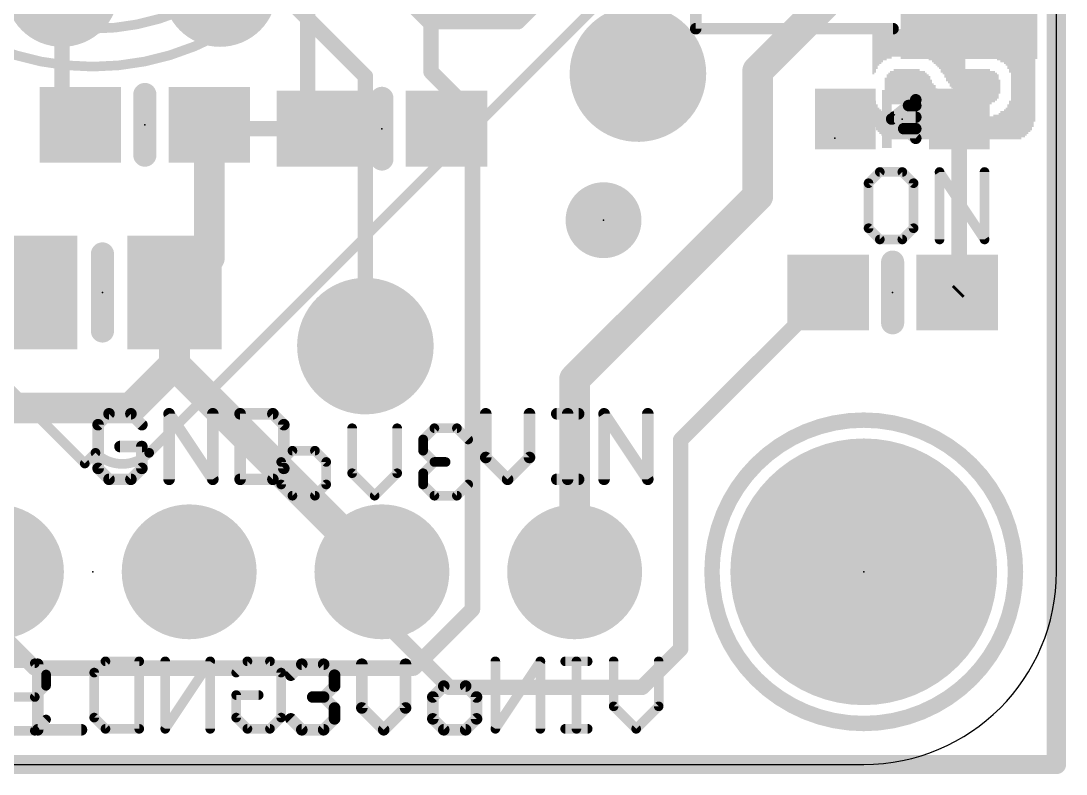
# Model space of a CAD drawing. Extents: x -0.1 to 25.5, y -0.1 to 25.5.
# Drawn here: x 11.75 to 25.53, y -0.13 to 9.8 of the extents above; entities that cross this region are included whole.
import ezdxf

# ---------------------------------------------------------------- set-up
doc = ezdxf.new("R2010")
doc.units = 0
for name, color, linetype in [('1', 12, 'CONTINUOUS'), ('16', 132, 'CONTINUOUS'), ('17', 110, 'CONTINUOUS'), ('20', 53, 'CONTINUOUS'), ('21', 40, 'CONTINUOUS'), ('22', 6, 'CONTINUOUS'), ('23', 53, 'CONTINUOUS'), ('24', 53, 'CONTINUOUS')]:
    doc.layers.add(name, color=color, linetype=linetype)

# ---------------------------------------------------------------- blocks, each defined once
blk = doc.blocks.new('RECT')
blk.add_solid([(-0.5, -0.5), (0.5, -0.5), (-0.5, 0.5), (0.5, 0.5)])
blk = doc.blocks.new('PIE')
at = {"const_width": 0.5}
blk.add_lwpolyline([(0, -0.25, 1), (0, 0.25, 1), (0, -0.25)], format="xyb", dxfattribs=at)
blk = doc.blocks.new('ROUNDP')
at = {"const_width": 0.5}
blk.add_lwpolyline([(0, -0.25, 1), (0, 0.25, 1), (0, -0.25)], format="xyb", dxfattribs=at)

msp = doc.modelspace()

# ---------------------------------------------------------------- linework, layer by layer
at = {"layer": '1'}
for points, const_width in [([(25.4, 25.4), (25.4, 0)], 0.254), ([(15.533, 11.85), (15.533, 8.509)], 0.2032), ([(17.1323, 9.7917), (16.383, 10.541)], 0.2032), ([(18.923, 10.414), (18.3007, 9.7917)], 0.2032), ([(12.2936, 10.2108), (12.2936, 8.675)], 0.2032), ([(22.352, 10.033), (21.463, 9.144)], 0.4064), ([(17.1323, 9.7917), (18.3007, 9.7917)], 0.2032), ([(21.463, 9.144), (21.463, 7.493)], 0.4064), ([(12.2936, 8.675), (12.5358, 8.4328)], 0.2032), ([(14.2358, 6.6818), (14.2358, 8.4328)], 0.4064), ([(15.66, 8.382), (15.533, 8.509)], 0.2032), ([(24.118, 8.509), (24.118, 6.25)], 0.2032), ([(14.2866, 8.382), (14.2358, 8.4328)], 0.2032), ([(15.66, 8.382), (14.2866, 8.382)], 0.2032), ([(21.463, 7.493), (19.05, 5.08)], 0.4064), ([(13.777, 6.223), (14.2358, 6.6818)], 0.4064), ([(13.777, 6.223), (13.777, 5.273)], 0.4064), ([(24.118, 6.25), (24.091, 6.223)], 0.2032), ([(22.391, 6.223), (20.447, 4.279)], 0.2032), ([(13.203, 4.699), (13.777, 5.273)], 0.4064), ([(13.777, 5.273), (16.51, 2.54)], 0.4064), ([(19.05, 5.08), (19.05, 2.54)], 0.4064), ([(6.096, 4.699), (13.203, 4.699)], 0.4064), ([(20.447, 4.279), (20.447, 1.524)], 0.2032), ([(16.51, 1.905), (16.51, 2.54)], 0.2032), ([(17.399, 1.016), (16.51, 1.905)], 0.2032), ([(20.447, 1.524), (19.939, 1.016)], 0.2032), ([(19.939, 1.016), (17.399, 1.016)], 0.2032), ([(25.4, 0), (0, 0)], 0.254)]:
    msp.add_lwpolyline(points, dxfattribs=dict(at, const_width=const_width))
for points, const_width in [([(17.1323, 9.8425, 1), (17.1323, 9.7409)], 0.1016), ([(17.0964, 9.7558, 1), (17.1682, 9.8276)], 0.1016), ([(18.2648, 9.8276, 1), (18.3366, 9.7558)], 0.1016), ([(18.3007, 9.7409, 1), (18.3007, 9.8425)], 0.1016), ([(21.5646, 9.144, 1), (21.3614, 9.144)], 0.2032), ([(21.3912, 9.2158, 1), (21.5348, 9.0722)], 0.2032), ([(12.3295, 8.7109, 1), (12.2577, 8.6391)], 0.1016), ([(12.2428, 8.675, 1), (12.3444, 8.675)], 0.1016), ([(14.3374, 8.4328, 1), (14.1342, 8.4328)], 0.2032), ([(15.5689, 8.5449, 1), (15.4971, 8.4731)], 0.1016), ([(15.4822, 8.509, 1), (15.5838, 8.509)], 0.1016), ([(24.1688, 8.509, 1), (24.0672, 8.509)], 0.1016), ([(12.4999, 8.3969, 1), (12.5717, 8.4687)], 0.1016), ([(14.2717, 8.4687, 1), (14.1999, 8.3969)], 0.1016), ([(14.2866, 8.4328, 1), (14.2866, 8.3312)], 0.1016), ([(14.2507, 8.3461, 1), (14.3225, 8.4179)], 0.1016), ([(15.6241, 8.3461, 1), (15.6959, 8.4179)], 0.1016), ([(15.66, 8.3312, 1), (15.66, 8.4328)], 0.1016), ([(21.3614, 7.493, 1), (21.5646, 7.493)], 0.2032), ([(21.5348, 7.4212, 1), (21.3912, 7.5648)], 0.2032), ([(14.1342, 6.6818, 1), (14.3374, 6.6818)], 0.2032), ([(14.3076, 6.61, 1), (14.164, 6.7536)], 0.2032), ([(13.8786, 6.223, 1), (13.6754, 6.223)], 0.2032), ([(13.7052, 6.2948, 1), (13.8488, 6.1512)], 0.2032), ([(24.1539, 6.2141, 1), (24.0821, 6.2859)], 0.1016), ([(22.4269, 6.1871, 1), (22.3551, 6.2589)], 0.1016), ([(24.0551, 6.2589, 1), (24.1269, 6.1871)], 0.1016), ([(24.0672, 6.25, 1), (24.1688, 6.25)], 0.1016), ([(13.6754, 5.273, 1), (13.8786, 5.273)], 0.2032), ([(13.8488, 5.3448, 1), (13.7052, 5.2012)], 0.2032), ([(13.8488, 5.2012, 1), (13.7052, 5.3448)], 0.2032), ([(19.1516, 5.08, 1), (18.9484, 5.08)], 0.2032), ([(18.9782, 5.1518, 1), (19.1218, 5.0082)], 0.2032), ([(13.1312, 4.7708, 1), (13.2748, 4.6272)], 0.2032), ([(13.203, 4.5974, 1), (13.203, 4.8006)], 0.2032), ([(20.4978, 4.279, 1), (20.3962, 4.279)], 0.1016), ([(20.4111, 4.3149, 1), (20.4829, 4.2431)], 0.1016), ([(16.4382, 2.4682, 1), (16.5818, 2.6118)], 0.2032), ([(16.5608, 2.54, 1), (16.4592, 2.54)], 0.1016), ([(18.9484, 2.54, 1), (19.1516, 2.54)], 0.2032), ([(16.5459, 1.9409, 1), (16.4741, 1.8691)], 0.1016), ([(16.4592, 1.905, 1), (16.5608, 1.905)], 0.1016), ([(20.3962, 1.524, 1), (20.4978, 1.524)], 0.1016), ([(20.4829, 1.4881, 1), (20.4111, 1.5599)], 0.1016), ([(17.399, 1.0668, 1), (17.399, 0.9652)], 0.1016), ([(17.3631, 0.9801, 1), (17.4349, 1.0519)], 0.1016), ([(19.9031, 1.0519, 1), (19.9749, 0.9801)], 0.1016), ([(19.939, 0.9652, 1), (19.939, 1.0668)], 0.1016), ([(25.3365, 0, 1), (25.4635, 0)], 0.127), ([(25.4, -0.0635, 1), (25.4, 0.0635)], 0.127)]:
    msp.add_lwpolyline(points, format="xyb", dxfattribs=dict(at, const_width=const_width))
at = {"layer": '16'}
for points, const_width in [([(25.4, 25.4), (25.4, 0)], 0.254), ([(17.1577, 9.1313), (17.1577, 13.0691)], 0.2032), ([(16.2921, 9.0718), (14.0785, 11.2854)], 0.2032), ([(17.1577, 9.1313), (17.7038, 8.5852)], 0.2032), ([(16.2921, 5.5158), (16.2921, 9.0718)], 0.2032), ([(17.7038, 8.5852), (17.7038, 2.0455)], 0.2032), ([(17.7038, 2.0455), (16.9283, 1.27)], 0.2032), ([(11.938, 1.27), (11.43, 1.778)], 0.2032), ([(16.9283, 1.27), (11.938, 1.27)], 0.2032), ([(25.4, 0), (0, 0)], 0.254)]:
    msp.add_lwpolyline(points, dxfattribs=dict(at, const_width=const_width))
for points, const_width in [([(17.1936, 9.1672, 1), (17.1218, 9.0954)], 0.1016), ([(16.3429, 9.0718, 1), (16.2413, 9.0718)], 0.1016), ([(16.2562, 9.0359, 1), (16.328, 9.1077)], 0.1016), ([(17.1069, 9.1313, 1), (17.2085, 9.1313)], 0.1016), ([(17.7546, 8.5852, 1), (17.653, 8.5852)], 0.1016), ([(17.6679, 8.5493, 1), (17.7397, 8.6211)], 0.1016), ([(16.2413, 5.5158, 1), (16.3429, 5.5158)], 0.1016), ([(17.653, 2.0455, 1), (17.7546, 2.0455)], 0.1016), ([(17.7397, 2.0096, 1), (17.6679, 2.0814)], 0.1016), ([(11.938, 1.3208, 1), (11.938, 1.2192)], 0.1016), ([(11.9021, 1.2341, 1), (11.9739, 1.3059)], 0.1016), ([(16.8924, 1.3059, 1), (16.9642, 1.2341)], 0.1016), ([(16.9283, 1.2192, 1), (16.9283, 1.3208)], 0.1016), ([(25.3365, 0, 1), (25.4635, 0)], 0.127), ([(25.4, -0.0635, 1), (25.4, 0.0635)], 0.127)]:
    msp.add_lwpolyline(points, format="xyb", dxfattribs=dict(at, const_width=const_width))
at = {"layer": '20'}
for p, q in [((25.4, 2.54), (25.4, 22.86)), ((2.54, 0), (22.86, 0))]:
    msp.add_line(p, q, dxfattribs=at)
msp.add_arc((22.86, 2.54), 2.54, 270, 0, dxfattribs=at)
at = {"layer": '21'}
for points, const_width in [([(20.646, 9.7), (20.646, 10.8)], 0.1524), ([(23.246, 9.7), (20.646, 9.7)], 0.1524), ([(13.3858, 8.8328), (13.3858, 8.0328)], 0.3048), ([(16.51, 8.782), (16.51, 7.982)], 0.3048), ([(23.5458, 8.763), (23.2283, 8.509)], 0.1524), ([(23.5458, 8.255), (23.5458, 8.763)], 0.1524), ([(23.4505, 8.6868), (23.5458, 8.6868)], 0.1524), ([(23.2283, 8.509), (23.5458, 8.255)], 0.1524), ([(23.26, 8.5344), (23.5458, 8.5344)], 0.1524), ([(23.3871, 8.382), (23.5458, 8.382)], 0.1524), ([(23.0718, 7.8113), (22.9235, 7.663)], 0.127), ([(23.3684, 7.8113), (23.0718, 7.8113)], 0.127), ([(23.5167, 7.663), (23.3684, 7.8113)], 0.127), ([(23.859, 6.9215), (23.859, 7.8113)], 0.127), ([(23.859, 7.8113), (24.4522, 6.9215)], 0.127), ([(24.4522, 6.9215), (24.4522, 7.8113)], 0.127), ([(22.9235, 7.663), (22.9235, 7.0698)], 0.127), ([(23.5167, 7.0698), (23.5167, 7.663)], 0.127), ([(22.9235, 7.0698), (23.0718, 6.9215)], 0.127), ([(23.3684, 6.9215), (23.5167, 7.0698)], 0.127), ([(23.0718, 6.9215), (23.3684, 6.9215)], 0.127), ([(12.827, 5.715), (12.827, 6.731)], 0.3048), ([(23.241, 6.623), (23.241, 5.823)], 0.3048), ([(12.914, 4.6235), (12.7699, 4.4795)], 0.1524), ([(13.2021, 4.6235), (12.914, 4.6235)], 0.1524), ([(13.3461, 4.4795), (13.2021, 4.6235)], 0.1524), ([(13.7054, 3.7592), (13.7054, 4.6235)], 0.1524), ([(13.7054, 4.6235), (14.2817, 3.7592)], 0.1524), ([(14.2817, 3.7592), (14.2817, 4.6235)], 0.1524), ([(14.641, 4.6235), (14.641, 3.7592)], 0.1524), ([(15.0731, 4.6235), (14.641, 4.6235)], 0.1524), ([(15.2172, 4.4795), (15.0731, 4.6235)], 0.1524), ([(17.8788, 4.6235), (17.8788, 4.0473)], 0.1524), ([(18.4551, 4.0473), (18.4551, 4.6235)], 0.1524), ([(18.8144, 4.6235), (19.1025, 4.6235)], 0.1524), ([(18.9584, 3.7592), (18.9584, 4.6235)], 0.1524), ([(19.438, 3.7592), (19.438, 4.6235)], 0.1524), ([(19.438, 4.6235), (20.0143, 3.7592)], 0.1524), ([(20.0143, 3.7592), (20.0143, 4.6235)], 0.1524), ([(12.7699, 4.4795), (12.7699, 3.9033)], 0.1524), ([(15.2172, 3.9033), (15.2172, 4.4795)], 0.1524), ([(13.3461, 4.1914), (13.058, 4.1914)], 0.1524), ([(13.3461, 3.9033), (13.3461, 4.1914)], 0.1524), ([(17.8788, 4.0473), (18.167, 3.7592)], 0.1524), ([(18.167, 3.7592), (18.4551, 4.0473)], 0.1524), ([(12.7699, 3.9033), (12.914, 3.7592)], 0.1524), ([(13.2021, 3.7592), (13.3461, 3.9033)], 0.1524), ([(15.0731, 3.7592), (15.2172, 3.9033)], 0.1524), ([(12.914, 3.7592), (13.2021, 3.7592)], 0.1524), ([(14.641, 3.7592), (15.0731, 3.7592)], 0.1524), ([(18.8144, 3.7592), (19.1025, 3.7592)], 0.1524), ([(11.974, 1.3215), (11.974, 0.4572)], 0.1524), ([(15.3099, 1.1775), (15.454, 1.3215)], 0.1524), ([(15.454, 1.3215), (15.7421, 1.3215)], 0.1524), ([(15.7421, 1.3215), (15.8861, 1.1775)], 0.1524), ([(16.2454, 1.3215), (16.2454, 0.7453)], 0.1524), ([(16.8217, 0.7453), (16.8217, 1.3215)], 0.1524), ([(15.8861, 1.1775), (15.8861, 1.0334)], 0.1524), ([(15.8861, 1.0334), (15.7421, 0.8894)], 0.1524), ([(17.325, 1.0334), (17.181, 0.8894)], 0.1524), ([(17.6131, 1.0334), (17.325, 1.0334)], 0.1524), ([(17.7572, 0.8894), (17.6131, 1.0334)], 0.1524), ([(15.7421, 0.8894), (15.598, 0.8894)], 0.1524), ([(15.7421, 0.8894), (15.8861, 0.7453)], 0.1524), ([(17.181, 0.8894), (17.181, 0.6013)], 0.1524), ([(17.7572, 0.6013), (17.7572, 0.8894)], 0.1524), ([(15.8861, 0.7453), (15.8861, 0.6013)], 0.1524), ([(16.2454, 0.7453), (16.5336, 0.4572)], 0.1524), ([(16.5336, 0.4572), (16.8217, 0.7453)], 0.1524), ([(15.454, 0.4572), (15.3099, 0.6013)], 0.1524), ([(15.8861, 0.6013), (15.7421, 0.4572)], 0.1524), ([(17.181, 0.6013), (17.325, 0.4572)], 0.1524), ([(17.6131, 0.4572), (17.7572, 0.6013)], 0.1524), ([(11.974, 0.4572), (12.5502, 0.4572)], 0.1524), ([(15.7421, 0.4572), (15.454, 0.4572)], 0.1524), ([(17.325, 0.4572), (17.6131, 0.4572)], 0.1524)]:
    msp.add_lwpolyline(points, dxfattribs=dict(at, const_width=const_width))
for points, const_width in [([(20.646, 9.7381, 1), (20.646, 9.6619)], 0.0762), ([(20.6079, 9.7, 1), (20.6841, 9.7)], 0.0762), ([(23.246, 9.6619, 1), (23.246, 9.7381)], 0.0762), ([(13.462, 8.8328, 1), (13.3096, 8.8328)], 0.1524), ([(16.5862, 8.782, 1), (16.4338, 8.782)], 0.1524), ([(23.5839, 8.763, 1), (23.5077, 8.763)], 0.0762), ([(23.5696, 8.7332, 1), (23.522, 8.7928)], 0.0762), ([(23.4505, 8.7249, 1), (23.4505, 8.6487)], 0.0762), ([(23.5458, 8.6487, 1), (23.5458, 8.7249)], 0.0762), ([(23.2521, 8.5388, 1), (23.2045, 8.4792)], 0.0762), ([(23.2045, 8.5388, 1), (23.2521, 8.4792)], 0.0762), ([(23.26, 8.5725, 1), (23.26, 8.4963)], 0.0762), ([(23.5458, 8.4963, 1), (23.5458, 8.5725)], 0.0762), ([(23.3871, 8.4201, 1), (23.3871, 8.3439)], 0.0762), ([(23.5458, 8.3439, 1), (23.5458, 8.4201)], 0.0762), ([(23.5077, 8.255, 1), (23.5839, 8.255)], 0.0762), ([(23.522, 8.2252, 1), (23.5696, 8.2848)], 0.0762), ([(13.3096, 8.0328, 1), (13.462, 8.0328)], 0.1524), ([(16.4338, 7.982, 1), (16.5862, 7.982)], 0.1524), ([(23.0718, 7.843, 1), (23.0718, 7.7795)], 0.0635), ([(23.0942, 7.7888, 1), (23.0493, 7.8337)], 0.0635), ([(23.3908, 7.8337, 1), (23.3459, 7.7888)], 0.0635), ([(23.3684, 7.7795, 1), (23.3684, 7.843)], 0.0635), ([(23.8854, 7.8289, 1), (23.8326, 7.7936)], 0.0635), ([(23.8908, 7.8113, 1), (23.8273, 7.8113)], 0.0635), ([(24.4839, 7.8113, 1), (24.4204, 7.8113)], 0.0635), ([(22.901, 7.6854, 1), (22.946, 7.6405)], 0.0635), ([(22.9552, 7.663, 1), (22.8918, 7.663)], 0.0635), ([(23.5484, 7.663, 1), (23.4849, 7.663)], 0.0635), ([(23.4942, 7.6405, 1), (23.5391, 7.6854)], 0.0635), ([(22.946, 7.0922, 1), (22.901, 7.0473)], 0.0635), ([(22.8918, 7.0698, 1), (22.9552, 7.0698)], 0.0635), ([(23.4849, 7.0698, 1), (23.5484, 7.0698)], 0.0635), ([(23.5391, 7.0473, 1), (23.4942, 7.0922)], 0.0635), ([(23.0718, 6.9532, 1), (23.0718, 6.8898)], 0.0635), ([(23.0493, 6.899, 1), (23.0942, 6.944)], 0.0635), ([(23.3459, 6.944, 1), (23.3908, 6.899)], 0.0635), ([(23.3684, 6.8898, 1), (23.3684, 6.9532)], 0.0635), ([(23.8273, 6.9215, 1), (23.8908, 6.9215)], 0.0635), ([(24.4204, 6.9215, 1), (24.4839, 6.9215)], 0.0635), ([(24.4258, 6.9039, 1), (24.4786, 6.9391)], 0.0635), ([(12.9032, 6.731, 1), (12.7508, 6.731)], 0.1524), ([(23.3172, 6.623, 1), (23.1648, 6.623)], 0.1524), ([(12.7508, 5.715, 1), (12.9032, 5.715)], 0.1524), ([(23.1648, 5.823, 1), (23.3172, 5.823)], 0.1524), ([(12.914, 4.6616, 1), (12.914, 4.5854)], 0.0762), ([(12.9409, 4.5966, 1), (12.887, 4.6505)], 0.0762), ([(13.229, 4.6505, 1), (13.1751, 4.5966)], 0.0762), ([(13.2021, 4.5854, 1), (13.2021, 4.6616)], 0.0762), ([(13.7371, 4.6447, 1), (13.6737, 4.6024)], 0.0762), ([(13.7435, 4.6235, 1), (13.6673, 4.6235)], 0.0762), ([(14.3198, 4.6235, 1), (14.2436, 4.6235)], 0.0762), ([(14.6791, 4.6235, 1), (14.6029, 4.6235)], 0.0762), ([(14.641, 4.6616, 1), (14.641, 4.5854)], 0.0762), ([(15.1001, 4.6505, 1), (15.0462, 4.5966)], 0.0762), ([(15.0731, 4.5854, 1), (15.0731, 4.6616)], 0.0762), ([(17.9169, 4.6235, 1), (17.8407, 4.6235)], 0.0762), ([(18.4932, 4.6235, 1), (18.417, 4.6235)], 0.0762), ([(18.8144, 4.6616, 1), (18.8144, 4.5854)], 0.0762), ([(18.9965, 4.6235, 1), (18.9203, 4.6235)], 0.0762), ([(19.1025, 4.5854, 1), (19.1025, 4.6616)], 0.0762), ([(19.4697, 4.6447, 1), (19.4063, 4.6024)], 0.0762), ([(19.4761, 4.6235, 1), (19.3999, 4.6235)], 0.0762), ([(20.0524, 4.6235, 1), (19.9762, 4.6235)], 0.0762), ([(12.808, 4.4795, 1), (12.7318, 4.4795)], 0.0762), ([(15.2553, 4.4795, 1), (15.1791, 4.4795)], 0.0762), ([(22.86, 0.54, 1), (22.86, 4.54, 1), (22.86, 0.54)], 0.2032), ([(12.743, 4.5064, 1), (12.7969, 4.4525)], 0.0762), ([(13.3192, 4.4525, 1), (13.3731, 4.5064)], 0.0762), ([(15.1902, 4.4525, 1), (15.2441, 4.5064)], 0.0762), ([(13.058, 4.2295, 1), (13.058, 4.1533)], 0.0762), ([(13.3842, 4.1914, 1), (13.308, 4.1914)], 0.0762), ([(13.3461, 4.1533, 1), (13.3461, 4.2295)], 0.0762), ([(17.9058, 4.0743, 1), (17.8519, 4.0204)], 0.0762), ([(17.8407, 4.0473, 1), (17.9169, 4.0473)], 0.0762), ([(18.417, 4.0473, 1), (18.4932, 4.0473)], 0.0762), ([(18.482, 4.0204, 1), (18.4281, 4.0743)], 0.0762), ([(12.7969, 3.9302, 1), (12.743, 3.8763)], 0.0762), ([(12.7318, 3.9033, 1), (12.808, 3.9033)], 0.0762), ([(13.308, 3.9033, 1), (13.3842, 3.9033)], 0.0762), ([(13.3731, 3.8763, 1), (13.3192, 3.9302)], 0.0762), ([(15.1791, 3.9033, 1), (15.2553, 3.9033)], 0.0762), ([(15.2441, 3.8763, 1), (15.1902, 3.9302)], 0.0762), ([(12.914, 3.7973, 1), (12.914, 3.7211)], 0.0762), ([(12.887, 3.7323, 1), (12.9409, 3.7861)], 0.0762), ([(13.1751, 3.7861, 1), (13.229, 3.7323)], 0.0762), ([(13.2021, 3.7211, 1), (13.2021, 3.7973)], 0.0762), ([(13.6673, 3.7592, 1), (13.7435, 3.7592)], 0.0762), ([(14.2436, 3.7592, 1), (14.3198, 3.7592)], 0.0762), ([(14.25, 3.7381, 1), (14.3134, 3.7803)], 0.0762), ([(14.641, 3.7973, 1), (14.641, 3.7211)], 0.0762), ([(14.6029, 3.7592, 1), (14.6791, 3.7592)], 0.0762), ([(15.0462, 3.7861, 1), (15.1001, 3.7323)], 0.0762), ([(15.0731, 3.7211, 1), (15.0731, 3.7973)], 0.0762), ([(18.14, 3.7861, 1), (18.1939, 3.7323)], 0.0762), ([(18.14, 3.7323, 1), (18.1939, 3.7861)], 0.0762), ([(18.8144, 3.7973, 1), (18.8144, 3.7211)], 0.0762), ([(18.9203, 3.7592, 1), (18.9965, 3.7592)], 0.0762), ([(19.1025, 3.7211, 1), (19.1025, 3.7973)], 0.0762), ([(19.3999, 3.7592, 1), (19.4761, 3.7592)], 0.0762), ([(19.9762, 3.7592, 1), (20.0524, 3.7592)], 0.0762), ([(19.9826, 3.7381, 1), (20.046, 3.7803)], 0.0762), ([(12.0121, 1.3215, 1), (11.9359, 1.3215)], 0.0762), ([(15.454, 1.3596, 1), (15.454, 1.2834)], 0.0762), ([(15.4809, 1.2946, 1), (15.427, 1.3485)], 0.0762), ([(15.769, 1.3485, 1), (15.7151, 1.2946)], 0.0762), ([(15.7421, 1.2834, 1), (15.7421, 1.3596)], 0.0762), ([(16.2835, 1.3215, 1), (16.2073, 1.3215)], 0.0762), ([(16.8598, 1.3215, 1), (16.7836, 1.3215)], 0.0762), ([(15.283, 1.2044, 1), (15.3369, 1.1505)], 0.0762), ([(15.9242, 1.1775, 1), (15.848, 1.1775)], 0.0762), ([(15.8592, 1.1505, 1), (15.9131, 1.2044)], 0.0762), ([(15.9131, 1.0065, 1), (15.8592, 1.0604)], 0.0762), ([(17.325, 1.0715, 1), (17.325, 0.9953)], 0.0762), ([(17.352, 1.0065, 1), (17.2981, 1.0604)], 0.0762), ([(17.6401, 1.0604, 1), (17.5862, 1.0065)], 0.0762), ([(17.6131, 0.9953, 1), (17.6131, 1.0715)], 0.0762), ([(15.598, 0.9275, 1), (15.598, 0.8513)], 0.0762), ([(15.769, 0.9163, 1), (15.7151, 0.8624)], 0.0762), ([(15.7421, 0.8513, 1), (15.7421, 0.9275)], 0.0762), ([(15.848, 1.0334, 1), (15.9242, 1.0334)], 0.0762), ([(17.2191, 0.8894, 1), (17.1429, 0.8894)], 0.0762), ([(17.7953, 0.8894, 1), (17.7191, 0.8894)], 0.0762), ([(15.7151, 0.9163, 1), (15.769, 0.8624)], 0.0762), ([(17.154, 0.9163, 1), (17.2079, 0.8624)], 0.0762), ([(17.7302, 0.8624, 1), (17.7841, 0.9163)], 0.0762), ([(15.9242, 0.7453, 1), (15.848, 0.7453)], 0.0762), ([(15.8592, 0.7184, 1), (15.9131, 0.7723)], 0.0762), ([(16.2724, 0.7723, 1), (16.2185, 0.7184)], 0.0762), ([(16.2073, 0.7453, 1), (16.2835, 0.7453)], 0.0762), ([(16.7836, 0.7453, 1), (16.8598, 0.7453)], 0.0762), ([(16.8486, 0.7184, 1), (16.7947, 0.7723)], 0.0762), ([(15.3369, 0.6282, 1), (15.283, 0.5743)], 0.0762), ([(15.848, 0.6013, 1), (15.9242, 0.6013)], 0.0762), ([(15.9131, 0.5743, 1), (15.8592, 0.6282)], 0.0762), ([(17.2079, 0.6282, 1), (17.154, 0.5743)], 0.0762), ([(17.1429, 0.6013, 1), (17.2191, 0.6013)], 0.0762), ([(17.7191, 0.6013, 1), (17.7953, 0.6013)], 0.0762), ([(17.7841, 0.5743, 1), (17.7302, 0.6282)], 0.0762), ([(11.974, 0.4953, 1), (11.974, 0.4191)], 0.0762), ([(11.9359, 0.4572, 1), (12.0121, 0.4572)], 0.0762), ([(12.5502, 0.4191, 1), (12.5502, 0.4953)], 0.0762), ([(15.454, 0.4953, 1), (15.454, 0.4191)], 0.0762), ([(15.427, 0.4303, 1), (15.4809, 0.4841)], 0.0762), ([(15.7151, 0.4841, 1), (15.769, 0.4303)], 0.0762), ([(15.7421, 0.4191, 1), (15.7421, 0.4953)], 0.0762), ([(16.5066, 0.4841, 1), (16.5605, 0.4303)], 0.0762), ([(16.5066, 0.4303, 1), (16.5605, 0.4841)], 0.0762), ([(17.325, 0.4953, 1), (17.325, 0.4191)], 0.0762), ([(17.2981, 0.4303, 1), (17.352, 0.4841)], 0.0762), ([(17.5862, 0.4841, 1), (17.6401, 0.4303)], 0.0762), ([(17.6131, 0.4191, 1), (17.6131, 0.4953)], 0.0762)]:
    msp.add_lwpolyline(points, format="xyb", dxfattribs=dict(at, const_width=const_width))
at = {"layer": '22'}
for points, const_width in [([(12.7, 9.2, 1), (12.7, 16.2, 1), (12.7, 9.2)], 0.127), ([(12.7, 9.7, 1), (12.7, 15.7, 1), (12.7, 9.7)], 0.127), ([(16.1496, 4.4331, 1), (16.0861, 4.4331)], 0.0635), ([(16.7428, 4.4331, 1), (16.6793, 4.4331)], 0.0635), ([(17.2017, 4.4648, 1), (17.2017, 4.4013)], 0.0635), ([(17.2242, 4.4106, 1), (17.1792, 4.4555)], 0.0635), ([(17.5207, 4.4555, 1), (17.4758, 4.4106)], 0.0635), ([(17.4983, 4.4013, 1), (17.4983, 4.4648)], 0.0635), ([(17.0852, 4.2848, 1), (17.0217, 4.2848)], 0.0635), ([(17.031, 4.3072, 1), (17.0759, 4.2623)], 0.0635), ([(17.6241, 4.2623, 1), (17.669, 4.3072)], 0.0635), ([(12.7354, 4.1086, 0.4142), (13.4425, 4.1086)], 0.127), ([(12.7578, 4.1311, 1), (12.7129, 4.0862)], 0.0635), ([(12.7578, 4.0862, 1), (12.7129, 4.1311)], 0.0635), ([(13.42, 4.1311, 1), (13.4649, 4.0862)], 0.0635), ([(13.4649, 4.0862, 1), (13.42, 4.1311)], 0.0635), ([(15.3307, 4.1682, 1), (15.3307, 4.1047)], 0.0635), ([(15.3531, 4.114, 1), (15.3082, 4.1589)], 0.0635), ([(15.6497, 4.1589, 1), (15.6048, 4.114)], 0.0635), ([(15.6273, 4.1047, 1), (15.6273, 4.1682)], 0.0635), ([(17.0217, 4.1365, 1), (17.0852, 4.1365)], 0.0635), ([(17.0759, 4.1589, 1), (17.031, 4.114)], 0.0635), ([(12.5715, 3.9897, 1), (12.6164, 3.9448)], 0.0635), ([(12.5715, 3.9448, 1), (12.6164, 3.9897)], 0.0635), ([(15.2141, 3.9882, 1), (15.1506, 3.9882)], 0.0635), ([(15.1599, 4.0106, 1), (15.2048, 3.9657)], 0.0635), ([(15.8073, 3.9882, 1), (15.7438, 3.9882)], 0.0635), ([(15.7531, 3.9657, 1), (15.798, 4.0106)], 0.0635), ([(17.2017, 4.0199, 1), (17.2017, 3.9564)], 0.0635), ([(17.2242, 3.9657, 1), (17.1792, 4.0106)], 0.0635), ([(17.1792, 3.9657, 1), (17.2242, 4.0106)], 0.0635), ([(17.35, 3.9564, 1), (17.35, 4.0199)], 0.0635), ([(16.0861, 3.8399, 1), (16.1496, 3.8399)], 0.0635), ([(16.1403, 3.8623, 1), (16.0954, 3.8174)], 0.0635), ([(16.6793, 3.8399, 1), (16.7428, 3.8399)], 0.0635), ([(16.7335, 3.8174, 1), (16.6886, 3.8623)], 0.0635), ([(17.0852, 3.8399, 1), (17.0217, 3.8399)], 0.0635), ([(17.031, 3.8623, 1), (17.0759, 3.8174)], 0.0635), ([(15.2048, 3.714, 1), (15.1599, 3.6691)], 0.0635), ([(15.1506, 3.6916, 1), (15.2141, 3.6916)], 0.0635), ([(15.7438, 3.6916, 1), (15.8073, 3.6916)], 0.0635), ([(15.798, 3.6691, 1), (15.7531, 3.714)], 0.0635), ([(17.0217, 3.6916, 1), (17.0852, 3.6916)], 0.0635), ([(17.0759, 3.714, 1), (17.031, 3.6691)], 0.0635), ([(17.669, 3.6691, 1), (17.6241, 3.714)], 0.0635), ([(15.3307, 3.5751, 1), (15.3307, 3.5116)], 0.0635), ([(15.3082, 3.5208, 1), (15.3531, 3.5658)], 0.0635), ([(15.6048, 3.5658, 1), (15.6497, 3.5208)], 0.0635), ([(15.6273, 3.5116, 1), (15.6273, 3.5751)], 0.0635), ([(16.392, 3.5658, 1), (16.4369, 3.5208)], 0.0635), ([(16.392, 3.5208, 1), (16.4369, 3.5658)], 0.0635), ([(17.2017, 3.5751, 1), (17.2017, 3.5116)], 0.0635), ([(17.1792, 3.5208, 1), (17.2242, 3.5658)], 0.0635), ([(17.4758, 3.5658, 1), (17.5207, 3.5208)], 0.0635), ([(17.4983, 3.5116, 1), (17.4983, 3.5751)], 0.0635), ([(11.9581, 1.3567, 1), (11.9132, 1.3118)], 0.0635), ([(11.9357, 1.3025, 1), (11.9357, 1.366)], 0.0635), ([(12.8669, 1.3914, 1), (12.8669, 1.3279)], 0.0635), ([(12.8893, 1.3372, 1), (12.8444, 1.3821)], 0.0635), ([(13.3435, 1.3597, 1), (13.28, 1.3597)], 0.0635), ([(13.3117, 1.3279, 1), (13.3117, 1.3914)], 0.0635), ([(13.6858, 1.3597, 1), (13.6223, 1.3597)], 0.0635), ([(14.279, 1.3597, 1), (14.2155, 1.3597)], 0.0635), ([(14.2737, 1.342, 1), (14.2208, 1.3773)], 0.0635), ([(14.7379, 1.3914, 1), (14.7379, 1.3279)], 0.0635), ([(14.7604, 1.3372, 1), (14.7154, 1.3821)], 0.0635), ([(15.0569, 1.3821, 1), (15.012, 1.3372)], 0.0635), ([(15.0345, 1.3279, 1), (15.0345, 1.3914)], 0.0635), ([(18.037, 1.3597, 1), (17.9735, 1.3597)], 0.0635), ([(18.6302, 1.3597, 1), (18.5667, 1.3597)], 0.0635), ([(18.6249, 1.342, 1), (18.572, 1.3773)], 0.0635), ([(18.9256, 1.3914, 1), (18.9256, 1.3279)], 0.0635), ([(19.1056, 1.3597, 1), (19.0421, 1.3597)], 0.0635), ([(19.2221, 1.3279, 1), (19.2221, 1.3914)], 0.0635), ([(19.5962, 1.3597, 1), (19.5327, 1.3597)], 0.0635), ([(20.1894, 1.3597, 1), (20.1259, 1.3597)], 0.0635), ([(12.1157, 1.186, 1), (12.0522, 1.186)], 0.0635), ([(12.0615, 1.1635, 1), (12.1064, 1.2084)], 0.0635), ([(12.7503, 1.2114, 1), (12.6868, 1.2114)], 0.0635), ([(12.6961, 1.2338, 1), (12.741, 1.1889)], 0.0635), ([(14.5672, 1.2338, 1), (14.6121, 1.1889)], 0.0635), ([(15.2145, 1.2114, 1), (15.151, 1.2114)], 0.0635), ([(15.1603, 1.1889, 1), (15.2052, 1.2338)], 0.0635), ([(12.0522, 1.0377, 1), (12.1157, 1.0377)], 0.0635), ([(12.1064, 1.0152, 1), (12.0615, 1.0601)], 0.0635), ([(14.6214, 0.9148, 1), (14.5579, 0.9148)], 0.0635), ([(14.5896, 0.9465, 1), (14.5896, 0.883)], 0.0635), ([(14.8862, 0.883, 1), (14.8862, 0.9465)], 0.0635), ([(11.9132, 0.9118, 1), (11.9581, 0.8669)], 0.0635), ([(11.9357, 0.8576, 1), (11.9357, 0.9211)], 0.0635), ([(19.5869, 0.7889, 1), (19.542, 0.744)], 0.0635), ([(20.1801, 0.744, 1), (20.1352, 0.7889)], 0.0635), ([(19.5327, 0.7665, 1), (19.5962, 0.7665)], 0.0635), ([(20.1259, 0.7665, 1), (20.1894, 0.7665)], 0.0635), ([(12.1064, 0.5703, 1), (12.0615, 0.6152)], 0.0635), ([(12.741, 0.6406, 1), (12.6961, 0.5957)], 0.0635), ([(12.6868, 0.6182, 1), (12.7503, 0.6182)], 0.0635), ([(14.5579, 0.6182, 1), (14.6214, 0.6182)], 0.0635), ([(14.6121, 0.6406, 1), (14.5672, 0.5957)], 0.0635), ([(15.151, 0.6182, 1), (15.2145, 0.6182)], 0.0635), ([(15.2052, 0.5957, 1), (15.1603, 0.6406)], 0.0635), ([(11.9132, 0.467, 1), (11.9581, 0.422)], 0.0635), ([(11.9357, 0.4128, 1), (11.9357, 0.4763)], 0.0635), ([(12.8669, 0.5017, 1), (12.8669, 0.4382)], 0.0635), ([(12.8444, 0.4474, 1), (12.8893, 0.4924)], 0.0635), ([(13.28, 0.4699, 1), (13.3435, 0.4699)], 0.0635), ([(13.3117, 0.4382, 1), (13.3117, 0.5017)], 0.0635), ([(13.6223, 0.4699, 1), (13.6858, 0.4699)], 0.0635), ([(13.6277, 0.4875, 1), (13.6805, 0.4523)], 0.0635), ([(14.2155, 0.4699, 1), (14.279, 0.4699)], 0.0635), ([(14.7379, 0.5017, 1), (14.7379, 0.4382)], 0.0635), ([(14.7154, 0.4474, 1), (14.7604, 0.4924)], 0.0635), ([(15.012, 0.4924, 1), (15.0569, 0.4474)], 0.0635), ([(15.0345, 0.4382, 1), (15.0345, 0.5017)], 0.0635), ([(17.9789, 0.4875, 1), (18.0317, 0.4523)], 0.0635), ([(17.9735, 0.4699, 1), (18.037, 0.4699)], 0.0635), ([(18.5667, 0.4699, 1), (18.6302, 0.4699)], 0.0635), ([(18.9256, 0.5017, 1), (18.9256, 0.4382)], 0.0635), ([(19.0421, 0.4699, 1), (19.1056, 0.4699)], 0.0635), ([(19.2221, 0.4382, 1), (19.2221, 0.5017)], 0.0635), ([(19.8386, 0.4924, 1), (19.8835, 0.4474)], 0.0635), ([(19.8386, 0.4474, 1), (19.8835, 0.4924)], 0.0635)]:
    msp.add_lwpolyline(points, format="xyb", dxfattribs=dict(at, const_width=const_width))
at = {"layer": '22', "const_width": 0.127}
for points in [[(3.9672, 12.5939), (12.5939, 3.9672)], [(13.4425, 4.1086), (21.2914, 11.9575)], [(16.1179, 3.8399), (16.1179, 4.4331)], [(16.7111, 4.4331), (16.7111, 3.8399)], [(17.2017, 4.4331), (17.0534, 4.2848)], [(17.4983, 4.4331), (17.2017, 4.4331)], [(17.6466, 4.2848), (17.4983, 4.4331)], [(17.0534, 4.2848), (17.0534, 4.1365)], [(12.7354, 4.1086), (12.5939, 3.9672)], [(15.1824, 3.9882), (15.3307, 4.1365)], [(15.3307, 4.1365), (15.6273, 4.1365)], [(15.6273, 4.1365), (15.7755, 3.9882)], [(17.0534, 4.1365), (17.2017, 3.9882)], [(15.1824, 3.6916), (15.1824, 3.9882)], [(15.7755, 3.9882), (15.7755, 3.6916)], [(17.2017, 3.9882), (17.0534, 3.8399)], [(17.2017, 3.9882), (17.35, 3.9882)], [(16.4145, 3.5433), (16.1179, 3.8399)], [(16.7111, 3.8399), (16.4145, 3.5433)], [(17.0534, 3.8399), (17.0534, 3.6916)], [(15.3307, 3.5433), (15.1824, 3.6916)], [(15.7755, 3.6916), (15.6273, 3.5433)], [(17.0534, 3.6916), (17.2017, 3.5433)], [(17.4983, 3.5433), (17.6466, 3.6916)], [(15.6273, 3.5433), (15.3307, 3.5433)], [(17.2017, 3.5433), (17.4983, 3.5433)], [(11.6391, 1.3343), (11.9357, 1.3343)], [(11.9357, 1.3343), (12.084, 1.186)], [(12.7186, 1.2114), (12.8669, 1.3597)], [(12.8669, 1.3597), (13.3117, 1.3597)], [(13.3117, 1.3597), (13.3117, 0.4699)], [(14.2473, 1.3597), (13.6541, 0.4699)], [(13.6541, 0.4699), (13.6541, 1.3597)], [(14.2473, 0.4699), (14.2473, 1.3597)], [(14.5896, 1.2114), (14.7379, 1.3597)], [(14.7379, 1.3597), (15.0345, 1.3597)], [(15.0345, 1.3597), (15.1828, 1.2114)], [(18.5985, 1.3597), (18.0053, 0.4699)], [(18.0053, 0.4699), (18.0053, 1.3597)], [(18.5985, 0.4699), (18.5985, 1.3597)], [(19.2221, 1.3597), (18.9256, 1.3597)], [(19.0739, 0.4699), (19.0739, 1.3597)], [(19.5645, 0.7665), (19.5645, 1.3597)], [(20.1577, 1.3597), (20.1577, 0.7665)], [(12.084, 1.186), (12.084, 1.0377)], [(12.7186, 0.6182), (12.7186, 1.2114)], [(15.1828, 1.2114), (15.1828, 0.6182)], [(12.084, 1.0377), (11.9357, 0.8894)], [(14.5896, 0.6182), (14.5896, 0.9148)], [(14.5896, 0.9148), (14.8862, 0.9148)], [(11.9357, 0.8894), (11.6391, 0.8894)], [(19.8611, 0.4699), (19.5645, 0.7665)], [(20.1577, 0.7665), (19.8611, 0.4699)], [(11.9357, 0.4445), (12.084, 0.5928)], [(12.8669, 0.4699), (12.7186, 0.6182)], [(14.7379, 0.4699), (14.5896, 0.6182)], [(15.1828, 0.6182), (15.0345, 0.4699)], [(11.6391, 0.4445), (11.9357, 0.4445)], [(13.3117, 0.4699), (12.8669, 0.4699)], [(15.0345, 0.4699), (14.7379, 0.4699)], [(19.2221, 0.4699), (18.9256, 0.4699)]]:
    msp.add_lwpolyline(points, dxfattribs=at)
at = {"layer": '23'}
for p in [(13.3858, 8.4328), (23.368, 8.509), (16.51, 8.382), (19.431, 7.1755), (12.827, 6.223), (23.241, 6.223), (12.7, 2.54), (22.86, 2.54)]:
    msp.add_point(p, dxfattribs=at)
at = {"layer": '24'}
msp.add_point((22.479, 8.255), dxfattribs=at)

# ---------------------------------------------------------------- block references
at = {"layer": '1', "xscale": 1.5, "yscale": 1.5}
for p in [(12.2936, 10.2108), (14.3764, 10.2108)]:
    msp.add_blockref('PIE', p, dxfattribs=at)
at = {"layer": '1'}
for p, xscale, yscale, rotation in [((24.246, 9.9), 1.8, 1.2, 180), ((22.618, 8.509), 0.8, 0.8, 90), ((24.118, 8.509), 0.8, 0.8, 90), ((11.877, 6.223), 1.24, 1.5, 180), ((13.777, 6.223), 1.24, 1.5, 180)]:
    msp.add_blockref('RECT', p, dxfattribs=dict(at, xscale=xscale, yscale=yscale, rotation=rotation))
at = {"layer": '1', "xscale": 1.075}
for p in [(12.5358, 8.4328), (14.2358, 8.4328), (15.66, 8.382), (17.36, 8.382), (22.391, 6.223), (24.091, 6.223)]:
    msp.add_blockref('RECT', p, dxfattribs=at)
at = {"layer": '1'}
msp.add_blockref('PIE', (19.431, 7.1755), dxfattribs=at)
at = {"layer": '17'}
for p, xscale, yscale, rotation in [((19.8842, 9.1079), 1.8, 1.8, 45), ((19.8842, 9.1079), 1.8, 1.8, 45), ((16.2921, 5.5158), 1.8, 1.8, 45), ((16.2921, 5.5158), 1.8, 1.8, 45), ((11.43, 2.54), 1.778, 1.778, 270), ((11.43, 2.54), 1.778, 1.778, 270), ((13.97, 2.54), 1.778, 1.778, 270), ((13.97, 2.54), 1.778, 1.778, 270), ((16.51, 2.54), 1.778, 1.778, 270), ((16.51, 2.54), 1.778, 1.778, 270), ((19.05, 2.54), 1.778, 1.778, 270), ((19.05, 2.54), 1.778, 1.778, 270)]:
    msp.add_blockref('ROUNDP', p, dxfattribs=dict(at, xscale=xscale, yscale=yscale, rotation=rotation))
at = {"layer": '17', "xscale": 3.516, "yscale": 3.516}
msp.add_blockref('ROUNDP', (22.86, 2.54), dxfattribs=at)
msp.add_blockref('ROUNDP', (22.86, 2.54), dxfattribs=at)
at = {"layer": '21', "xscale": 0.762, "yscale": 0.127, "rotation": 90}
msp.add_blockref('RECT', (23.1648, 8.509), dxfattribs=at)
at = {"layer": '22', "rotation": 90}
for p, xscale, yscale in [((22.987, 9.398), 0.5994, 0.0229), ((23.01, 9.4094), 0.5766, 0.0231), ((23.0331, 9.4323), 0.5309, 0.0231), ((23.0562, 9.4551), 0.4851, 0.0231), ((23.0793, 9.4666), 0.4623, 0.0231), ((23.1024, 9.478), 0.4394, 0.0231), ((23.1256, 9.4907), 0.414, 0.0231), ((23.1487, 9.4907), 0.414, 0.0231), ((23.1718, 9.5021), 0.3912, 0.0231), ((23.1949, 9.5021), 0.3912, 0.0231), ((23.218, 9.5021), 0.3912, 0.0231), ((23.241, 9.5136), 0.3683, 0.0229), ((23.264, 9.5136), 0.3683, 0.0231), ((23.2871, 9.5136), 0.3683, 0.0231), ((23.3102, 9.5136), 0.3683, 0.0231), ((23.3333, 9.5136), 0.3683, 0.0231), ((23.3564, 9.5136), 0.3683, 0.0231), ((23.3796, 9.5136), 0.3683, 0.0231), ((23.4027, 9.5136), 0.3683, 0.0231), ((23.4258, 9.5136), 0.3683, 0.0231), ((23.4489, 9.5136), 0.3683, 0.0231), ((23.472, 9.5136), 0.3683, 0.0231), ((23.495, 9.5136), 0.3683, 0.0229), ((23.518, 9.5136), 0.3683, 0.0231), ((23.5411, 9.5136), 0.3683, 0.0231), ((23.5642, 9.5136), 0.3683, 0.0231), ((23.5873, 9.5136), 0.3683, 0.0231), ((23.6104, 9.5136), 0.3683, 0.0231), ((23.6336, 9.5136), 0.3683, 0.0231), ((23.6567, 9.5136), 0.3683, 0.0231), ((23.6798, 9.5021), 0.3912, 0.0231), ((23.7029, 9.5021), 0.3912, 0.0231), ((23.726, 9.4907), 0.414, 0.0231), ((23.749, 9.4907), 0.414, 0.0229), ((23.772, 9.478), 0.4394, 0.0231), ((23.7951, 9.4666), 0.4623, 0.0231), ((23.8182, 9.4551), 0.4851, 0.0231), ((23.8413, 9.4437), 0.508, 0.0231), ((23.8644, 9.4323), 0.5309, 0.0231), ((23.8876, 9.4094), 0.5766, 0.0231), ((23.9107, 9.398), 0.5994, 0.0231), ((23.9338, 9.3751), 0.6452, 0.0231), ((23.9569, 9.351), 0.6934, 0.0231), ((23.98, 9.3396), 0.7163, 0.0231), ((24.003, 9.3167), 0.762, 0.0229), ((24.026, 9.3053), 0.7849, 0.0231), ((24.0491, 9.2824), 0.8306, 0.0231), ((24.0722, 9.2596), 0.8763, 0.0231), ((24.0953, 9.2481), 0.8992, 0.0231), ((24.1184, 9.2367), 0.922, 0.0231), ((24.1416, 9.224), 0.9474, 0.0231), ((24.1647, 9.2126), 0.9703, 0.0231), ((24.1878, 9.2126), 0.9703, 0.0231), ((24.2109, 9.5136), 0.3683, 0.0231), ((24.234, 9.5136), 0.3683, 0.0231), ((24.257, 9.5136), 0.3683, 0.0229), ((24.28, 9.5136), 0.3683, 0.0231), ((24.3031, 9.5136), 0.3683, 0.0231), ((24.3262, 9.5136), 0.3683, 0.0231), ((24.3493, 9.5136), 0.3683, 0.0231), ((24.3724, 9.5136), 0.3683, 0.0231), ((24.3956, 9.5136), 0.3683, 0.0231), ((24.4187, 9.5136), 0.3683, 0.0231), ((24.4418, 9.5136), 0.3683, 0.0231), ((24.4649, 9.5136), 0.3683, 0.0231), ((24.488, 9.5136), 0.3683, 0.0231), ((24.511, 9.5136), 0.3683, 0.0229), ((24.534, 9.5136), 0.3683, 0.0231), ((24.5571, 9.5021), 0.3912, 0.0231), ((24.5802, 9.5021), 0.3912, 0.0231), ((24.6033, 9.5021), 0.3912, 0.0231), ((24.6264, 9.4907), 0.414, 0.0231), ((24.8111, 8.97), 1.4554, 0.0231), ((24.8342, 8.97), 1.4554, 0.0231), ((24.8573, 8.97), 1.4554, 0.0231), ((24.8804, 8.97), 1.4554, 0.0231), ((24.9036, 8.97), 1.4554, 0.0231), ((24.9267, 8.97), 1.4554, 0.0231), ((24.9498, 8.9827), 1.43, 0.0231), ((24.9729, 8.9827), 1.43, 0.0231), ((24.996, 8.9941), 1.4072, 0.0231), ((25.019, 9.0056), 1.3843, 0.0229), ((25.042, 9.017), 1.3614, 0.0231), ((25.0651, 9.0284), 1.3386, 0.0231), ((25.0882, 9.0513), 1.2929, 0.0231), ((25.1113, 9.0856), 1.2243, 0.0231), ((24.6496, 9.3866), 0.2057, 0.0231), ((24.6727, 9.3739), 0.2311, 0.0231), ((24.6958, 9.3739), 0.2311, 0.0231), ((24.7189, 9.3624), 0.254, 0.0231), ((24.742, 9.351), 0.2769, 0.0231), ((24.765, 9.3282), 0.3226, 0.0229), ((24.788, 9.3053), 0.3683, 0.0231), ((23.1718, 8.937), 0.3226, 0.0231), ((23.1949, 8.9357), 0.3708, 0.0231), ((23.218, 8.9357), 0.4166, 0.0231), ((23.241, 8.9243), 0.4394, 0.0229), ((23.264, 8.9357), 0.4623, 0.0231), ((23.2871, 8.9357), 0.4623, 0.0231), ((23.3102, 8.9357), 0.4623, 0.0231), ((23.3333, 8.9357), 0.4623, 0.0231), ((23.3564, 8.9357), 0.4623, 0.0231), ((23.3796, 8.9357), 0.4623, 0.0231), ((23.4027, 8.9357), 0.4623, 0.0231), ((23.4258, 8.9357), 0.4623, 0.0231), ((23.4489, 8.9357), 0.4623, 0.0231), ((23.472, 8.9357), 0.4623, 0.0231), ((23.495, 8.9357), 0.4623, 0.0229), ((23.518, 8.9357), 0.4623, 0.0231), ((23.5411, 8.9357), 0.4623, 0.0231), ((23.5642, 8.9357), 0.4623, 0.0231), ((23.5873, 8.9357), 0.4623, 0.0231), ((23.6104, 8.9243), 0.4394, 0.0231), ((23.6336, 8.6932), 0.9017, 0.0231), ((23.6567, 8.6932), 0.9017, 0.0231), ((23.6798, 8.6817), 0.8788, 0.0231), ((23.7029, 8.6703), 0.856, 0.0231), ((24.2109, 8.9357), 0.4623, 0.0231), ((24.234, 8.9357), 0.4623, 0.0231), ((24.257, 8.9357), 0.4623, 0.0229), ((24.28, 8.9357), 0.4623, 0.0231), ((24.3031, 8.9357), 0.4623, 0.0231), ((24.3262, 8.9357), 0.4623, 0.0231), ((24.3493, 8.9357), 0.4623, 0.0231), ((24.3724, 8.9357), 0.4623, 0.0231), ((24.3956, 8.9357), 0.4623, 0.0231), ((24.4187, 8.9357), 0.4623, 0.0231), ((24.4418, 8.9357), 0.4623, 0.0231), ((24.4649, 8.9357), 0.4623, 0.0231), ((24.488, 8.9357), 0.4623, 0.0231), ((24.511, 8.9357), 0.4623, 0.0229), ((24.534, 8.9243), 0.4394, 0.0231), ((24.5571, 8.9357), 0.4166, 0.0231), ((24.5802, 8.9357), 0.4166, 0.0231), ((24.6033, 8.9357), 0.3708, 0.0231), ((24.6264, 8.937), 0.3226, 0.0231), ((23.1487, 8.937), 0.2311, 0.0231), ((23.726, 8.6589), 0.8331, 0.0231), ((23.749, 8.636), 0.7874, 0.0229), ((23.772, 8.6119), 0.7391, 0.0231), ((23.7951, 8.6004), 0.7163, 0.0231), ((24.6496, 8.937), 0.1854, 0.0231), ((23.8182, 8.5776), 0.6706, 0.0231), ((23.8413, 8.5662), 0.6477, 0.0231), ((23.8644, 8.5433), 0.602, 0.0231), ((22.987, 8.6131), 0.3251, 0.0229), ((23.01, 8.5776), 0.3454, 0.0231), ((23.0331, 8.5319), 0.3454, 0.0231), ((23.8876, 8.5204), 0.5563, 0.0231), ((23.9107, 8.509), 0.5334, 0.0231), ((23.9338, 8.4849), 0.4851, 0.0231), ((23.9569, 8.4734), 0.4623, 0.0231), ((24.765, 8.4734), 0.4623, 0.0229), ((24.788, 8.4963), 0.508, 0.0231), ((23.0562, 8.4976), 0.3226, 0.0231), ((23.0793, 8.4747), 0.3226, 0.0231), ((23.1024, 8.4519), 0.3226, 0.0231), ((23.1256, 8.429), 0.3226, 0.0231), ((23.1487, 8.429), 0.3226, 0.0231), ((23.1718, 8.4049), 0.3251, 0.0231), ((23.1949, 8.4049), 0.3251, 0.0231), ((23.218, 8.4049), 0.3251, 0.0231), ((23.241, 8.3934), 0.3023, 0.0229), ((23.264, 8.3934), 0.3023, 0.0231), ((23.2871, 8.3934), 0.3023, 0.0231), ((23.3102, 8.3934), 0.3023, 0.0231), ((23.3333, 8.3934), 0.3023, 0.0231), ((23.3564, 8.3934), 0.3023, 0.0231), ((23.3796, 8.3934), 0.3023, 0.0231), ((23.4027, 8.3934), 0.3023, 0.0231), ((23.4258, 8.3934), 0.3023, 0.0231), ((23.4489, 8.3934), 0.3023, 0.0231), ((23.472, 8.3934), 0.3023, 0.0231), ((23.495, 8.3934), 0.3023, 0.0229), ((23.518, 8.3934), 0.3023, 0.0231), ((23.5411, 8.3934), 0.3023, 0.0231), ((23.5642, 8.3934), 0.3023, 0.0231), ((23.5873, 8.3934), 0.3023, 0.0231), ((23.6104, 8.3934), 0.3023, 0.0231), ((23.98, 8.4506), 0.4166, 0.0231), ((24.003, 8.4391), 0.3937, 0.0229), ((24.026, 8.4277), 0.3708, 0.0231), ((24.0491, 8.4277), 0.3708, 0.0231), ((24.0722, 8.4163), 0.348, 0.0231), ((24.0953, 8.4049), 0.3251, 0.0231), ((24.1184, 8.4049), 0.3251, 0.0231), ((24.1416, 8.4049), 0.3251, 0.0231), ((24.1647, 8.3934), 0.3023, 0.0231), ((24.1878, 8.3934), 0.3023, 0.0231), ((24.2109, 8.3934), 0.3023, 0.0231), ((24.234, 8.3934), 0.3023, 0.0231), ((24.257, 8.3934), 0.3023, 0.0229), ((24.28, 8.3934), 0.3023, 0.0231), ((24.3031, 8.3934), 0.3023, 0.0231), ((24.3262, 8.3934), 0.3023, 0.0231), ((24.3493, 8.3934), 0.3023, 0.0231), ((24.3724, 8.3934), 0.3023, 0.0231), ((24.3956, 8.3934), 0.3023, 0.0231), ((24.4187, 8.3934), 0.3023, 0.0231), ((24.4418, 8.3934), 0.3023, 0.0231), ((24.4649, 8.3934), 0.3023, 0.0231), ((24.488, 8.3934), 0.3023, 0.0231), ((24.511, 8.3934), 0.3023, 0.0229), ((24.534, 8.3934), 0.3023, 0.0231), ((24.5571, 8.3934), 0.3023, 0.0231), ((24.5802, 8.4049), 0.3251, 0.0231), ((24.6033, 8.4049), 0.3251, 0.0231), ((24.6264, 8.4049), 0.3251, 0.0231), ((24.6496, 8.4163), 0.348, 0.0231), ((24.6727, 8.4277), 0.3708, 0.0231), ((24.6958, 8.4277), 0.3708, 0.0231), ((24.7189, 8.4391), 0.3937, 0.0231), ((24.742, 8.4506), 0.4166, 0.0231)]:
    msp.add_blockref('RECT', p, dxfattribs=dict(at, xscale=xscale, yscale=yscale))

doc.saveas('drawing.dxf')
